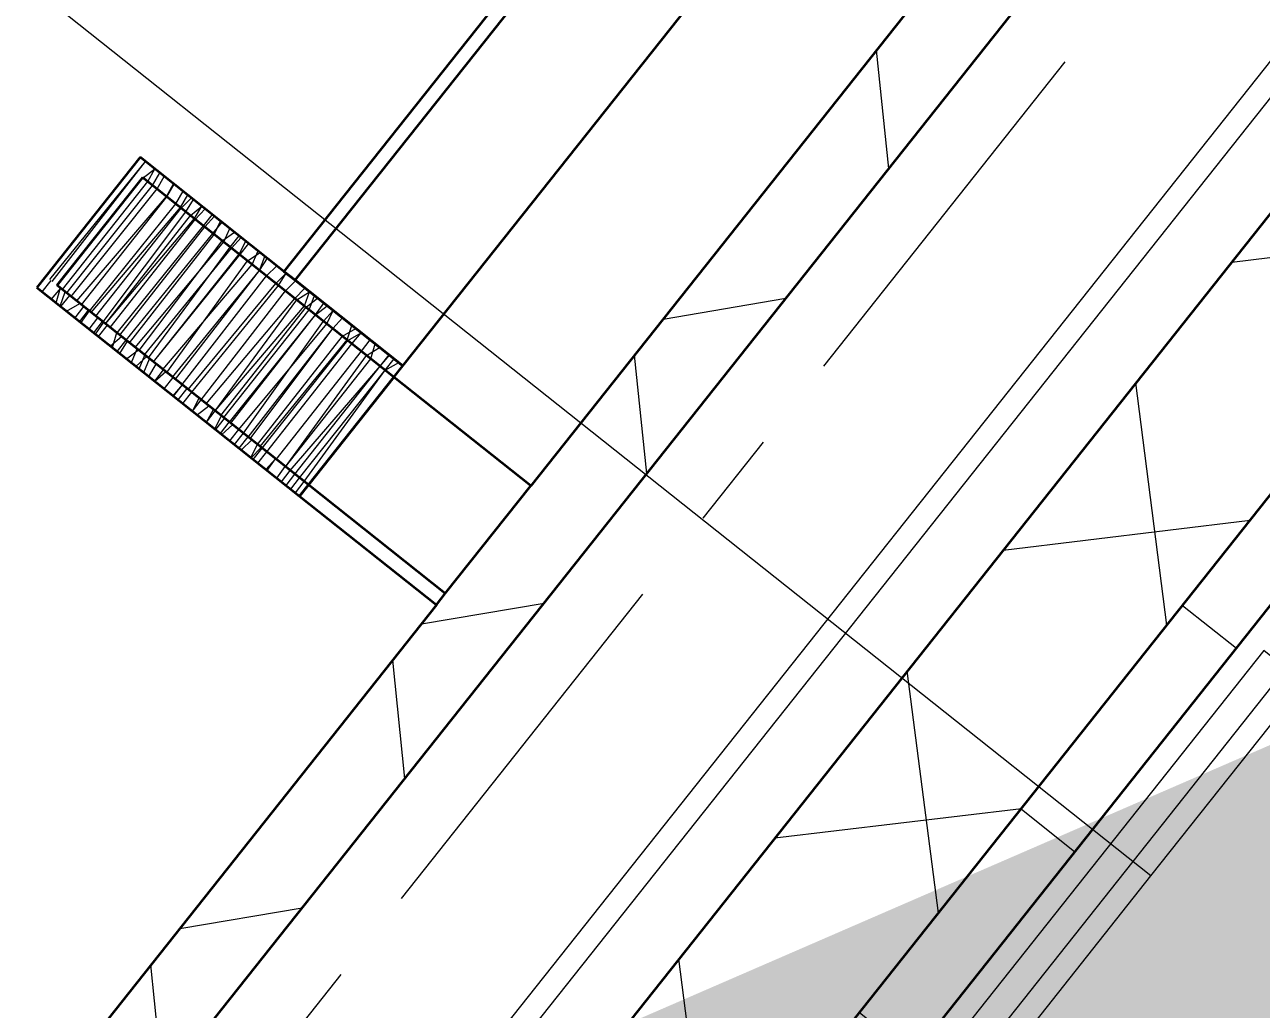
# Model space of a CAD drawing. Header units: inches. Extents: x -8237998 to -8237625, y 4957165 to 4959520.
# Drawn here: x -8237638.389 to -8237636.783, y 4959454.074 to 4959455.352 of the extents above; entities that cross this region are included whole.
import ezdxf

# ---------------------------------------------------------------- set-up
doc = ezdxf.new("R2010")
doc.units = ezdxf.units.IN
doc.header["$MEASUREMENT"] = 0
doc.header["$PDMODE"] = 33
doc.header["$PDSIZE"] = -3
doc.linetypes.add('_Grid Line', pattern=[0.8818897637795274, 0.5039370078740156, -0.1259842519685039, 0.1259842519685039, -0.1259842519685039])
for name, color, linetype, lineweight in [('A-1', 1, 'Continuous', 9), ('A-ANNO-DIMS', 4, 'Continuous', 9), ('A-FLOR', 3, 'Continuous', 13), ('A-GLAZ', 6, 'Continuous', 9), ('A-GRID-LINE', 1, 'Continuous', 9), ('A-PATT-WALL', 1, 'Continuous', 35), ('A-WALL-FULL', 6, 'Continuous', 18)]:
    doc.layers.add(name, color=color, linetype=linetype, lineweight=lineweight)
doc.layers.add('A-NPLT', color=1, linetype='Continuous', lineweight=35, plot=False)
doc.styles.add('Arial Narrow', font='ARIALN.TTF', dxfattribs={"height": 10.01574803149605})
doc.styles.add('Arial Narrow_2', font='ARIALN.TTF', dxfattribs={"height": 8.249999999999998})
doc.dimstyles.new('Gensler_1_4__Rounding__0_-0__', dxfattribs={"dimscale": 12, "dimtxt": 8.443305532350644, "dimasz": 0.75, "dimexe": 0.5000000000000001, "dimexo": 0.5000000000000001, "dimgap": 0.2500000000000001, "dimtad": 1, "dimrnd": 0.25, "dimzin": 1, "dimdsep": 46, "dimlunit": 4, "dimtxsty": 'Arial Narrow_2', "dimblk1": 'OBLIQUE', "dimblk2": 'OBLIQUE', "dimsah": 1, "dimcen": 0.09, "dimdle": 0.75, "dimazin": 0, "dimtfac": 1, "dimtdec": 4, "dimtix": 1, "dimtmove": 0, "dimatfit": 3, "dimfxl": 1, "dimtvp": 1, "dimfrac": 2, "dimtolj": 1, "dimtzin": 0, "dimlwd": 9, "dimlwe": 9, "dimarcsym": 2})
doc.dimstyles.new('Gensler_1_4__Rounding__0_-0___1', dxfattribs={"dimscale": 12, "dimtxt": 8.443305532350644, "dimasz": 0.75, "dimexe": 0.5000000000000001, "dimexo": 0.5000000000000001, "dimgap": 0.2500000000000001, "dimtad": 1, "dimrnd": 0.25, "dimzin": 1, "dimdsep": 46, "dimlunit": 4, "dimtxsty": 'Arial Narrow_2', "dimblk1": 'OBLIQUE', "dimblk2": 'OBLIQUE', "dimsah": 1, "dimcen": 0.09, "dimdle": 0.75, "dimazin": 0, "dimtfac": 1, "dimtdec": 4, "dimtix": 1, "dimtmove": 2, "dimatfit": 3, "dimfxl": 1, "dimtvp": 1, "dimfrac": 2, "dimtolj": 1, "dimtzin": 0, "dimlwd": 9, "dimlwe": 9, "dimarcsym": 2})
doc.dimstyles.new('Imperial_-_Rounding_1_2__w_Centerline_FINAL', dxfattribs={"dimscale": 12, "dimtxt": 10.25042675938918, "dimasz": 0.5000000000000001, "dimexe": 0.5000000000000001, "dimexo": 0.5000000000000001, "dimgap": 0.2500000000000001, "dimtad": 1, "dimdec": 1, "dimrnd": 0.5, "dimzin": 3, "dimdsep": 46, "dimlunit": 4, "dimtxsty": 'Arial Narrow', "dimblk1": 'OBLIQUE', "dimblk2": 'OBLIQUE', "dimsah": 1, "dimcen": 0.09, "dimazin": 0, "dimtfac": 1, "dimtdec": 4, "dimtix": 1, "dimtmove": 0, "dimatfit": 3, "dimfxl": 1, "dimtvp": 1, "dimfrac": 2, "dimtolj": 1, "dimtzin": 0, "dimarcsym": 2})
pattern_1 = [(90, (0.25, 0), (-114.949, 7.038596245759455e-15), []), (90, (0.5, 0), (-114.949, 7.038596245759455e-15), []), (90, (0.75, 0), (-114.949, 7.038596245759455e-15), []), (90, (1, 0), (-114.949, 7.038596245759455e-15), []), (90, (1.25, 0), (-114.949, 7.038596245759455e-15), []), (90, (1.5, 0), (-114.949, 7.038596245759455e-15), []), (90, (1.75, 0), (-114.949, 7.038596245759455e-15), []), (90, (2, 0), (-114.949, 7.038596245759455e-15), []), (90, (2.25, 0), (-114.949, 7.038596245759455e-15), []), (90, (2.5, 0), (-114.949, 7.038596245759455e-15), []), (90, (2.75, 0), (-114.949, 7.038596245759455e-15), []), (90, (3, 0), (-114.949, 7.038596245759455e-15), []), (90, (3.25, 0), (-114.949, 7.038596245759455e-15), []), (90, (3.5, 0), (-114.949, 7.038596245759455e-15), []), (90, (3.75, 0), (-114.949, 7.038596245759455e-15), []), (90, (4, 0), (-114.949, 7.038596245759455e-15), []), (90, (4.25, 0), (-114.949, 7.038596245759455e-15), []), (90, (4.5, 0), (-114.949, 7.038596245759455e-15), []), (90, (4.75, 0), (-114.949, 7.038596245759455e-15), []), (90, (5, 0), (-114.949, 7.038596245759455e-15), []), (90, (5.25, 0), (-114.949, 7.038596245759455e-15), []), (90, (5.5, 0), (-114.949, 7.038596245759455e-15), []), (90, (5.75, 0), (-114.949, 7.038596245759455e-15), []), (90, (6, 0), (-114.949, 7.038596245759455e-15), []), (90, (6.25, 0), (-114.949, 7.038596245759455e-15), []), (90, (6.5, 0), (-114.949, 7.038596245759455e-15), []), (90, (6.75, 0), (-114.949, 7.038596245759455e-15), []), (90, (7, 0), (-114.949, 7.038596245759455e-15), []), (90, (7.25, 0), (-114.949, 7.038596245759455e-15), []), (90, (7.5, 0), (-114.949, 7.038596245759455e-15), []), (90, (7.75, 0), (-114.949, 7.038596245759455e-15), []), (90, (8, 0), (-114.949, 7.038596245759455e-15), []), (90, (8.25, 0), (-114.949, 7.038596245759455e-15), []), (90, (8.5, 0), (-114.949, 7.038596245759455e-15), []), (90, (8.75, 0), (-114.949, 7.038596245759455e-15), []), (90, (9, 0), (-114.949, 7.038596245759455e-15), []), (90, (9.25, 0), (-114.949, 7.038596245759455e-15), []), (90, (9.5, 0), (-114.949, 7.038596245759455e-15), []), (90, (9.75, 0), (-114.949, 7.038596245759455e-15), []), (90, (10, 0), (-114.949, 7.038596245759455e-15), []), (90, (10.25, 0), (-114.949, 7.038596245759455e-15), []), (90, (10.5, 0), (-114.949, 7.038596245759455e-15), []), (90, (10.75, 0), (-114.949, 7.038596245759455e-15), []), (90, (11, 0), (-114.949, 7.038596245759455e-15), []), (90, (11.25, 0), (-114.949, 7.038596245759455e-15), []), (90, (11.5, 0), (-114.949, 7.038596245759455e-15), []), (90, (11.75, 0), (-114.949, 7.038596245759455e-15), []), (90, (12, 0), (-114.949, 7.038596245759455e-15), []), (90, (12.25, 0), (-114.949, 7.038596245759455e-15), []), (90, (12.5, 0), (-114.949, 7.038596245759455e-15), []), (90, (12.75, 0), (-114.949, 7.038596245759455e-15), []), (90, (13, 0), (-114.949, 7.038596245759455e-15), []), (90, (13.25, 0), (-114.949, 7.038596245759455e-15), []), (90, (13.5, 0), (-114.949, 7.038596245759455e-15), []), (90, (13.75, 0), (-114.949, 7.038596245759455e-15), []), (90, (14, 0), (-114.949, 7.038596245759455e-15), []), (90, (14.25, 0), (-114.949, 7.038596245759455e-15), []), (90, (14.5, 0), (-114.949, 7.038596245759455e-15), []), (90, (14.75, 0), (-114.949, 7.038596245759455e-15), []), (90, (15, 0), (-114.949, 7.038596245759455e-15), []), (90, (15.25, 0), (-114.949, 7.038596245759455e-15), []), (90, (15.5, 0), (-114.949, 7.038596245759455e-15), []), (90, (15.75, 0), (-114.949, 7.038596245759455e-15), []), (90, (16, 0), (-114.949, 7.038596245759455e-15), []), (90, (16.25, 0), (-114.949, 7.038596245759455e-15), []), (90, (16.5, 0), (-114.949, 7.038596245759455e-15), []), (90, (16.75, 0), (-114.949, 7.038596245759455e-15), []), (90, (17, 0), (-114.949, 7.038596245759455e-15), []), (90, (17.25, 0), (-114.949, 7.038596245759455e-15), []), (90, (17.5, 0), (-114.949, 7.038596245759455e-15), []), (90, (17.75, 0), (-114.949, 7.038596245759455e-15), []), (90, (18, 0), (-114.949, 7.038596245759455e-15), []), (90, (18.25, 0), (-114.949, 7.038596245759455e-15), []), (90, (18.5, 0), (-114.949, 7.038596245759455e-15), []), (90, (18.75, 0), (-114.949, 7.038596245759455e-15), []), (90, (19, 0), (-114.949, 7.038596245759455e-15), []), (90, (19.25, 0), (-114.949, 7.038596245759455e-15), []), (90, (19.5, 0), (-114.949, 7.038596245759455e-15), []), (90, (19.75, 0), (-114.949, 7.038596245759455e-15), []), (90, (20, 0), (-114.949, 7.038596245759455e-15), []), (90, (20.25, 0), (-114.949, 7.038596245759455e-15), []), (90, (20.5, 0), (-114.949, 7.038596245759455e-15), []), (90, (20.75, 0), (-114.949, 7.038596245759455e-15), []), (90, (21, 0), (-114.949, 7.038596245759455e-15), []), (90, (21.25, 0), (-114.949, 7.038596245759455e-15), []), (90, (21.5, 0), (-114.949, 7.038596245759455e-15), []), (90, (21.75, 0), (-114.949, 7.038596245759455e-15), []), (90, (22, 0), (-114.949, 7.038596245759455e-15), []), (90, (22.25, 0), (-114.949, 7.038596245759455e-15), []), (90, (22.5, 0), (-114.949, 7.038596245759455e-15), []), (90, (22.75, 0), (-114.949, 7.038596245759455e-15), []), (90, (23, 0), (-114.949, 7.038596245759455e-15), []), (90, (23.25, 0), (-114.949, 7.038596245759455e-15), []), (90, (23.5, 0), (-114.949, 7.038596245759455e-15), []), (90, (23.75, 0), (-114.949, 7.038596245759455e-15), []), (90, (24, 0), (-114.949, 7.038596245759455e-15), []), (90, (24.25, 0), (-114.949, 7.038596245759455e-15), []), (90, (24.5, 0), (-114.949, 7.038596245759455e-15), []), (90, (24.75, 0), (-114.949, 7.038596245759455e-15), []), (90, (25, 0), (-114.949, 7.038596245759455e-15), []), (90, (25.25, 0), (-114.949, 7.038596245759455e-15), []), (90, (25.5, 0), (-114.949, 7.038596245759455e-15), []), (90, (25.75, 0), (-114.949, 7.038596245759455e-15), []), (90, (26, 0), (-114.949, 7.038596245759455e-15), []), (90, (26.25, 0), (-114.949, 7.038596245759455e-15), []), (90, (26.5, 0), (-114.949, 7.038596245759455e-15), []), (90, (26.75, 0), (-114.949, 7.038596245759455e-15), []), (90, (27, 0), (-114.949, 7.038596245759455e-15), []), (90, (27.25, 0), (-114.949, 7.038596245759455e-15), []), (90, (27.5, 0), (-114.949, 7.038596245759455e-15), []), (90, (27.75, 0), (-114.949, 7.038596245759455e-15), []), (90, (28, 0), (-114.949, 7.038596245759455e-15), []), (90, (28.25, 0), (-114.949, 7.038596245759455e-15), []), (90, (28.5, 0), (-114.949, 7.038596245759455e-15), []), (90, (28.75, 0), (-114.949, 7.038596245759455e-15), []), (90, (29, 0), (-114.949, 7.038596245759455e-15), []), (90, (29.25, 0), (-114.949, 7.038596245759455e-15), []), (90, (29.5, 0), (-114.949, 7.038596245759455e-15), []), (90, (29.75, 0), (-114.949, 7.038596245759455e-15), []), (90, (30, 0), (-114.949, 7.038596245759455e-15), []), (90, (30, 0), (-114.949, 7.038596245759455e-15), []), (90, (30.25, 0), (-114.949, 7.038596245759455e-15), []), (90, (30.5, 0), (-114.949, 7.038596245759455e-15), []), (90, (30.75, 0), (-114.949, 7.038596245759455e-15), []), (90, (31, 0), (-114.949, 7.038596245759455e-15), []), (90, (31.25, 0), (-114.949, 7.038596245759455e-15), []), (90, (31.5, 0), (-114.949, 7.038596245759455e-15), []), (90, (31.75, 0), (-114.949, 7.038596245759455e-15), []), (90, (32, 0), (-114.949, 7.038596245759455e-15), []), (90, (32.25, 0), (-114.949, 7.038596245759455e-15), []), (90, (32.5, 0), (-114.949, 7.038596245759455e-15), []), (90, (32.75, 0), (-114.949, 7.038596245759455e-15), []), (90, (33, 0), (-114.949, 7.038596245759455e-15), []), (90, (33.25, 0), (-114.949, 7.038596245759455e-15), []), (90, (33.5, 0), (-114.949, 7.038596245759455e-15), []), (90, (33.75, 0), (-114.949, 7.038596245759455e-15), []), (90, (34, 0), (-114.949, 7.038596245759455e-15), []), (90, (34.25, 0), (-114.949, 7.038596245759455e-15), []), (90, (34.5, 0), (-114.949, 7.038596245759455e-15), []), (90, (34.75, 0), (-114.949, 7.038596245759455e-15), []), (90, (35, 0), (-114.949, 7.038596245759455e-15), []), (90, (35.25, 0), (-114.949, 7.038596245759455e-15), []), (90, (35.5, 0), (-114.949, 7.038596245759455e-15), []), (90, (35.75, 0), (-114.949, 7.038596245759455e-15), []), (90, (36, 0), (-114.949, 7.038596245759455e-15), []), (90, (36.25, 0), (-114.949, 7.038596245759455e-15), []), (90, (36.5, 0), (-114.949, 7.038596245759455e-15), []), (90, (36.75, 0), (-114.949, 7.038596245759455e-15), []), (90, (37, 0), (-114.949, 7.038596245759455e-15), []), (90, (37.25, 0), (-114.949, 7.038596245759455e-15), []), (90, (37.5, 0), (-114.949, 7.038596245759455e-15), []), (90, (37.75, 0), (-114.949, 7.038596245759455e-15), []), (90, (38, 0), (-114.949, 7.038596245759455e-15), []), (90, (38.25, 0), (-114.949, 7.038596245759455e-15), []), (90, (38.5, 0), (-114.949, 7.038596245759455e-15), []), (90, (38.75, 0), (-114.949, 7.038596245759455e-15), []), (90, (39, 0), (-114.949, 7.038596245759455e-15), []), (90, (39.25, 0), (-114.949, 7.038596245759455e-15), []), (90, (39.5, 0), (-114.949, 7.038596245759455e-15), []), (90, (39.75, 0), (-114.949, 7.038596245759455e-15), []), (90, (40, 0), (-114.949, 7.038596245759455e-15), []), (90, (40.25, 0), (-114.949, 7.038596245759455e-15), []), (90, (40.5, 0), (-114.949, 7.038596245759455e-15), []), (90, (40.75, 0), (-114.949, 7.038596245759455e-15), []), (90, (41, 0), (-114.949, 7.038596245759455e-15), []), (90, (41.25, 0), (-114.949, 7.038596245759455e-15), []), (90, (41.5, 0), (-114.949, 7.038596245759455e-15), []), (90, (41.75, 0), (-114.949, 7.038596245759455e-15), []), (90, (42, 0), (-114.949, 7.038596245759455e-15), []), (90, (42.25, 0), (-114.949, 7.038596245759455e-15), []), (90, (42.5, 0), (-114.949, 7.038596245759455e-15), []), (90, (42.75, 0), (-114.949, 7.038596245759455e-15), []), (90, (43, 0), (-114.949, 7.038596245759455e-15), []), (90, (43.25, 0), (-114.949, 7.038596245759455e-15), []), (90, (43.5, 0), (-114.949, 7.038596245759455e-15), []), (90, (43.75, 0), (-114.949, 7.038596245759455e-15), []), (90, (44, 0), (-114.949, 7.038596245759455e-15), []), (90, (44.25, 0), (-114.949, 7.038596245759455e-15), []), (90, (44.5, 0), (-114.949, 7.038596245759455e-15), []), (90, (44.75, 0), (-114.949, 7.038596245759455e-15), []), (90, (45, 0), (-114.949, 7.038596245759455e-15), []), (90, (45.25, 0), (-114.949, 7.038596245759455e-15), []), (90, (45.5, 0), (-114.949, 7.038596245759455e-15), []), (90, (45.75, 0), (-114.949, 7.038596245759455e-15), []), (90, (46, 0), (-114.949, 7.038596245759455e-15), []), (90, (46.25, 0), (-114.949, 7.038596245759455e-15), []), (90, (46.5, 0), (-114.949, 7.038596245759455e-15), []), (90, (46.75, 0), (-114.949, 7.038596245759455e-15), []), (90, (47, 0), (-114.949, 7.038596245759455e-15), []), (90, (47.25, 0), (-114.949, 7.038596245759455e-15), []), (90, (47.5, 0), (-114.949, 7.038596245759455e-15), []), (90, (47.75, 0), (-114.949, 7.038596245759455e-15), []), (90, (48, 0), (-114.949, 7.038596245759455e-15), []), (90, (48.25, 0), (-114.949, 7.038596245759455e-15), []), (90, (48.5, 0), (-114.949, 7.038596245759455e-15), []), (90, (102.809, 0), (-114.949, 7.038596245759455e-15), []), (90, (103.059, 0), (-114.949, 7.038596245759455e-15), []), (90, (103.309, 0), (-114.949, 7.038596245759455e-15), []), (90, (103.559, 0), (-114.949, 7.038596245759455e-15), []), (90, (103.809, 0), (-114.949, 7.038596245759455e-15), []), (90, (104.059, 0), (-114.949, 7.038596245759455e-15), []), (90, (104.309, 0), (-114.949, 7.038596245759455e-15), []), (90, (104.559, 0), (-114.949, 7.038596245759455e-15), []), (90, (104.809, 0), (-114.949, 7.038596245759455e-15), []), (90, (105.059, 0), (-114.949, 7.038596245759455e-15), []), (90, (105.309, 0), (-114.949, 7.038596245759455e-15), []), (90, (105.559, 0), (-114.949, 7.038596245759455e-15), []), (90, (105.809, 0), (-114.949, 7.038596245759455e-15), []), (90, (106.059, 0), (-114.949, 7.038596245759455e-15), []), (90, (106.309, 0), (-114.949, 7.038596245759455e-15), []), (90, (106.559, 0), (-114.949, 7.038596245759455e-15), []), (90, (106.809, 0), (-114.949, 7.038596245759455e-15), []), (90, (107.059, 0), (-114.949, 7.038596245759455e-15), []), (90, (107.309, 0), (-114.949, 7.038596245759455e-15), []), (90, (107.559, 0), (-114.949, 7.038596245759455e-15), []), (90, (107.809, 0), (-114.949, 7.038596245759455e-15), []), (90, (108.059, 0), (-114.949, 7.038596245759455e-15), []), (90, (108.309, 0), (-114.949, 7.038596245759455e-15), []), (90, (108.559, 0), (-114.949, 7.038596245759455e-15), []), (90, (108.809, 0), (-114.949, 7.038596245759455e-15), []), (90, (48.75, 0), (-114.949, 7.038596245759455e-15), []), (90, (49, 0), (-114.949, 7.038596245759455e-15), []), (90, (49.25, 0), (-114.949, 7.038596245759455e-15), []), (90, (49.5, 0), (-114.949, 7.038596245759455e-15), []), (90, (49.75, 0), (-114.949, 7.038596245759455e-15), []), (90, (50, 0), (-114.949, 7.038596245759455e-15), []), (90, (50.25, 0), (-114.949, 7.038596245759455e-15), []), (90, (50.5, 0), (-114.949, 7.038596245759455e-15), []), (90, (50.75, 0), (-114.949, 7.038596245759455e-15), []), (90, (51, 0), (-114.949, 7.038596245759455e-15), []), (90, (51.25, 0), (-114.949, 7.038596245759455e-15), []), (90, (51.5, 0), (-114.949, 7.038596245759455e-15), []), (90, (51.75, 0), (-114.949, 7.038596245759455e-15), []), (90, (52, 0), (-114.949, 7.038596245759455e-15), []), (90, (52.25, 0), (-114.949, 7.038596245759455e-15), []), (90, (52.5, 0), (-114.949, 7.038596245759455e-15), []), (90, (52.75, 0), (-114.949, 7.038596245759455e-15), []), (90, (53, 0), (-114.949, 7.038596245759455e-15), []), (90, (53.25, 0), (-114.949, 7.038596245759455e-15), []), (90, (53.5, 0), (-114.949, 7.038596245759455e-15), []), (90, (53.75, 0), (-114.949, 7.038596245759455e-15), []), (90, (54, 0), (-114.949, 7.038596245759455e-15), []), (90, (54.25, 0), (-114.949, 7.038596245759455e-15), []), (90, (54.5, 0), (-114.949, 7.038596245759455e-15), []), (90, (54.75, 0), (-114.949, 7.038596245759455e-15), []), (90, (55, 0), (-114.949, 7.038596245759455e-15), []), (90, (55.25, 0), (-114.949, 7.038596245759455e-15), []), (90, (55.5, 0), (-114.949, 7.038596245759455e-15), []), (90, (55.75, 0), (-114.949, 7.038596245759455e-15), []), (90, (56, 0), (-114.949, 7.038596245759455e-15), []), (90, (56.25, 0), (-114.949, 7.038596245759455e-15), []), (90, (56.5, 0), (-114.949, 7.038596245759455e-15), []), (90, (56.75, 0), (-114.949, 7.038596245759455e-15), []), (90, (57, 0), (-114.949, 7.038596245759455e-15), []), (90, (57.25, 0), (-114.949, 7.038596245759455e-15), []), (90, (57.5, 0), (-114.949, 7.038596245759455e-15), []), (90, (57.75, 0), (-114.949, 7.038596245759455e-15), []), (90, (58, 0), (-114.949, 7.038596245759455e-15), []), (90, (58.25, 0), (-114.949, 7.038596245759455e-15), []), (90, (58.5, 0), (-114.949, 7.038596245759455e-15), []), (90, (58.75, 0), (-114.949, 7.038596245759455e-15), []), (90, (59, 0), (-114.949, 7.038596245759455e-15), []), (90, (59.25, 0), (-114.949, 7.038596245759455e-15), []), (90, (59.5, 0), (-114.949, 7.038596245759455e-15), []), (90, (59.75, 0), (-114.949, 7.038596245759455e-15), []), (90, (60, 0), (-114.949, 7.038596245759455e-15), []), (90, (60.25, 0), (-114.949, 7.038596245759455e-15), []), (90, (60.5, 0), (-114.949, 7.038596245759455e-15), []), (90, (60.75, 0), (-114.949, 7.038596245759455e-15), []), (90, (61, 0), (-114.949, 7.038596245759455e-15), []), (90, (61.25, 0), (-114.949, 7.038596245759455e-15), []), (90, (61.5, 0), (-114.949, 7.038596245759455e-15), []), (90, (61.75, 0), (-114.949, 7.038596245759455e-15), []), (90, (62, 0), (-114.949, 7.038596245759455e-15), []), (90, (62.25, 0), (-114.949, 7.038596245759455e-15), []), (90, (62.5, 0), (-114.949, 7.038596245759455e-15), []), (90, (62.75, 0), (-114.949, 7.038596245759455e-15), []), (90, (63, 0), (-114.949, 7.038596245759455e-15), []), (90, (63.25, 0), (-114.949, 7.038596245759455e-15), []), (90, (63.5, 0), (-114.949, 7.038596245759455e-15), []), (90, (63.75, 0), (-114.949, 7.038596245759455e-15), []), (90, (64, 0), (-114.949, 7.038596245759455e-15), []), (90, (64.25, 0), (-114.949, 7.038596245759455e-15), []), (90, (64.5, 0), (-114.949, 7.038596245759455e-15), []), (90, (64.75, 0), (-114.949, 7.038596245759455e-15), []), (90, (65, 0), (-114.949, 7.038596245759455e-15), []), (90, (65.25, 0), (-114.949, 7.038596245759455e-15), []), (90, (65.5, 0), (-114.949, 7.038596245759455e-15), []), (90, (65.75, 0), (-114.949, 7.038596245759455e-15), []), (90, (66, 0), (-114.949, 7.038596245759455e-15), []), (90, (66.25, 0), (-114.949, 7.038596245759455e-15), []), (90, (66.5, 0), (-114.949, 7.038596245759455e-15), []), (90, (66.75, 0), (-114.949, 7.038596245759455e-15), []), (90, (67, 0), (-114.949, 7.038596245759455e-15), []), (90, (67.25, 0), (-114.949, 7.038596245759455e-15), []), (90, (67.5, 0), (-114.949, 7.038596245759455e-15), []), (90, (67.75, 0), (-114.949, 7.038596245759455e-15), []), (90, (68, 0), (-114.949, 7.038596245759455e-15), []), (90, (68.25, 0), (-114.949, 7.038596245759455e-15), []), (90, (68.5, 0), (-114.949, 7.038596245759455e-15), []), (90, (68.75, 0), (-114.949, 7.038596245759455e-15), []), (90, (69, 0), (-114.949, 7.038596245759455e-15), []), (90, (69.25, 0), (-114.949, 7.038596245759455e-15), []), (90, (69.5, 0), (-114.949, 7.038596245759455e-15), []), (90, (69.75, 0), (-114.949, 7.038596245759455e-15), []), (90, (70, 0), (-114.949, 7.038596245759455e-15), []), (90, (70.25, 0), (-114.949, 7.038596245759455e-15), []), (90, (70.5, 0), (-114.949, 7.038596245759455e-15), []), (90, (70.75, 0), (-114.949, 7.038596245759455e-15), []), (90, (71, 0), (-114.949, 7.038596245759455e-15), []), (90, (71.25, 0), (-114.949, 7.038596245759455e-15), []), (90, (71.5, 0), (-114.949, 7.038596245759455e-15), []), (90, (71.75, 0), (-114.949, 7.038596245759455e-15), []), (90, (72, 0), (-114.949, 7.038596245759455e-15), []), (90, (72.25, 0), (-114.949, 7.038596245759455e-15), []), (90, (72.5, 0), (-114.949, 7.038596245759455e-15), []), (90, (72.75, 0), (-114.949, 7.038596245759455e-15), []), (90, (73, 0), (-114.949, 7.038596245759455e-15), []), (90, (73.25, 0), (-114.949, 7.038596245759455e-15), []), (90, (73.5, 0), (-114.949, 7.038596245759455e-15), []), (90, (73.75, 0), (-114.949, 7.038596245759455e-15), []), (90, (74, 0), (-114.949, 7.038596245759455e-15), []), (90, (74.25, 0), (-114.949, 7.038596245759455e-15), []), (90, (74.5, 0), (-114.949, 7.038596245759455e-15), []), (90, (74.75, 0), (-114.949, 7.038596245759455e-15), []), (90, (75, 0), (-114.949, 7.038596245759455e-15), []), (90, (75.25, 0), (-114.949, 7.038596245759455e-15), []), (90, (75.5, 0), (-114.949, 7.038596245759455e-15), []), (90, (75.75, 0), (-114.949, 7.038596245759455e-15), []), (90, (76, 0), (-114.949, 7.038596245759455e-15), []), (90, (76.25, 0), (-114.949, 7.038596245759455e-15), []), (90, (76.5, 0), (-114.949, 7.038596245759455e-15), []), (90, (76.75, 0), (-114.949, 7.038596245759455e-15), []), (90, (77, 0), (-114.949, 7.038596245759455e-15), []), (90, (77.25, 0), (-114.949, 7.038596245759455e-15), []), (90, (77.5, 0), (-114.949, 7.038596245759455e-15), []), (90, (77.75, 0), (-114.949, 7.038596245759455e-15), []), (90, (78, 0), (-114.949, 7.038596245759455e-15), []), (90, (78.25, 0), (-114.949, 7.038596245759455e-15), []), (90, (78.5, 0), (-114.949, 7.038596245759455e-15), []), (90, (78.75, 0), (-114.949, 7.038596245759455e-15), []), (90, (79, 0), (-114.949, 7.038596245759455e-15), []), (90, (79.25, 0), (-114.949, 7.038596245759455e-15), []), (90, (79.5, 0), (-114.949, 7.038596245759455e-15), []), (90, (79.75, 0), (-114.949, 7.038596245759455e-15), []), (90, (80, 0), (-114.949, 7.038596245759455e-15), []), (90, (80.25, 0), (-114.949, 7.038596245759455e-15), []), (90, (80.5, 0), (-114.949, 7.038596245759455e-15), []), (90, (80.75, 0), (-114.949, 7.038596245759455e-15), []), (90, (81, 0), (-114.949, 7.038596245759455e-15), []), (90, (81.25, 0), (-114.949, 7.038596245759455e-15), []), (90, (81.5, 0), (-114.949, 7.038596245759455e-15), []), (90, (81.75, 0), (-114.949, 7.038596245759455e-15), []), (90, (82, 0), (-114.949, 7.038596245759455e-15), []), (90, (82.25, 0), (-114.949, 7.038596245759455e-15), []), (90, (82.5, 0), (-114.949, 7.038596245759455e-15), []), (90, (82.75, 0), (-114.949, 7.038596245759455e-15), []), (90, (83, 0), (-114.949, 7.038596245759455e-15), []), (90, (83.25, 0), (-114.949, 7.038596245759455e-15), []), (90, (83.5, 0), (-114.949, 7.038596245759455e-15), []), (90, (83.75, 0), (-114.949, 7.038596245759455e-15), []), (90, (84, 0), (-114.949, 7.038596245759455e-15), []), (90, (84.25, 0), (-114.949, 7.038596245759455e-15), []), (90, (84.5, 0), (-114.949, 7.038596245759455e-15), []), (90, (84.75, 0), (-114.949, 7.038596245759455e-15), []), (90, (85, 0), (-114.949, 7.038596245759455e-15), []), (90, (85.25, 0), (-114.949, 7.038596245759455e-15), []), (90, (85.5, 0), (-114.949, 7.038596245759455e-15), []), (90, (85.75, 0), (-114.949, 7.038596245759455e-15), []), (90, (86, 0), (-114.949, 7.038596245759455e-15), []), (90, (86.25, 0), (-114.949, 7.038596245759455e-15), []), (90, (86.5, 0), (-114.949, 7.038596245759455e-15), []), (90, (86.75, 0), (-114.949, 7.038596245759455e-15), []), (90, (87, 0), (-114.949, 7.038596245759455e-15), []), (90, (87.25, 0), (-114.949, 7.038596245759455e-15), []), (90, (87.5, 0), (-114.949, 7.038596245759455e-15), []), (90, (87.75, 0), (-114.949, 7.038596245759455e-15), []), (90, (88, 0), (-114.949, 7.038596245759455e-15), []), (90, (88.25, 0), (-114.949, 7.038596245759455e-15), []), (90, (88.5, 0), (-114.949, 7.038596245759455e-15), []), (90, (88.75, 0), (-114.949, 7.038596245759455e-15), []), (90, (89, 0), (-114.949, 7.038596245759455e-15), []), (90, (89.25, 0), (-114.949, 7.038596245759455e-15), []), (90, (89.5, 0), (-114.949, 7.038596245759455e-15), []), (90, (89.75, 0), (-114.949, 7.038596245759455e-15), []), (90, (90, 0), (-114.949, 7.038596245759455e-15), []), (90, (90.25, 0), (-114.949, 7.038596245759455e-15), []), (90, (90.5, 0), (-114.949, 7.038596245759455e-15), []), (90, (90.75, 0), (-114.949, 7.038596245759455e-15), []), (90, (91, 0), (-114.949, 7.038596245759455e-15), []), (90, (91.25, 0), (-114.949, 7.038596245759455e-15), []), (90, (91.5, 0), (-114.949, 7.038596245759455e-15), []), (90, (91.75, 0), (-114.949, 7.038596245759455e-15), []), (90, (92, 0), (-114.949, 7.038596245759455e-15), []), (90, (92.25, 0), (-114.949, 7.038596245759455e-15), []), (90, (92.5, 0), (-114.949, 7.038596245759455e-15), []), (90, (92.75, 0), (-114.949, 7.038596245759455e-15), []), (90, (93, 0), (-114.949, 7.038596245759455e-15), []), (90, (93.25, 0), (-114.949, 7.038596245759455e-15), []), (90, (93.5, 0), (-114.949, 7.038596245759455e-15), []), (90, (93.75, 0), (-114.949, 7.038596245759455e-15), []), (90, (94, 0), (-114.949, 7.038596245759455e-15), []), (90, (94.25, 0), (-114.949, 7.038596245759455e-15), []), (90, (94.5, 0), (-114.949, 7.038596245759455e-15), []), (90, (94.75, 0), (-114.949, 7.038596245759455e-15), []), (90, (95, 0), (-114.949, 7.038596245759455e-15), []), (90, (95.25, 0), (-114.949, 7.038596245759455e-15), []), (90, (95.5, 0), (-114.949, 7.038596245759455e-15), []), (90, (95.75, 0), (-114.949, 7.038596245759455e-15), []), (90, (96, 0), (-114.949, 7.038596245759455e-15), []), (90, (96.25, 0), (-114.949, 7.038596245759455e-15), []), (90, (96.5, 0), (-114.949, 7.038596245759455e-15), []), (90, (96.75, 0), (-114.949, 7.038596245759455e-15), [])]

# ---------------------------------------------------------------- blocks, each defined once
blk = doc.blocks.new('Panels-WT5 - Typical Stone panel-V8-CONSTRUCTION PLAN - INTERIOR - LEVEL01')
at = {"layer": 'A-GLAZ', "color": 123, "lineweight": 13}
for p, q in [((14.75000000000003, 1.249999999999971), (-14.74999999999997, 1.249999999999971)), ((-14.74999999999997, 1.249999999999971), (-14.74999999999997, 0)), ((14.75000000000003, 0), (14.75000000000003, 1.249999999999971)), ((-14.74999999999997, 0), (14.75000000000003, 0))]:
    blk.add_line(p, q, dxfattribs=at)
blk = doc.blocks.new('Building-Central-06_9171_000_rvt-1-CONSTRUCTION PLAN - INTERIOR - LEVEL01')
at = {"layer": 'A-PATT-WALL', "lineweight": 9}
h = blk.add_hatch(dxfattribs=at)
h.set_pattern_fill('FP_4', color=9, style=0, pattern_type=2)
h.set_pattern_definition([(45, (0, 0), (-8.01222693762477, 8.01222693762477), []), (135, (0, 0), (-8.01222693762477, -8.012226937624769), [])])
h.paths.add_polyline_path([(1739.750000000002, 2162.124999999997), (1739.750000000002, 2390.375000000003), (1732.125000000003, 2390.375000000003), (1732.125000000003, 2162.124999999997), (1739.25, 2162.124999999997)], flags=0)
h = blk.add_hatch(dxfattribs=at)
h.set_pattern_fill('FP_5', color=254, style=0, pattern_type=2)
h.set_pattern_definition([(0, (0, 0), (0, 11.331), []), (90, (0, 0), (-11.331, 6.938236440569329e-16), [])])
h.paths.add_polyline_path([(1742.750000000002, 2162.124999999997), (1742.750000000002, 2390.375000000003), (1739.750000000002, 2390.375000000003), (1739.750000000002, 2162.124999999997), (1741.375, 2162.124999999997)], flags=0)
h = blk.add_hatch(dxfattribs=at)
h.set_pattern_fill('FP_3', color=9, style=0, pattern_type=2)
h.set_pattern_definition([(0, (0, 0), (15.36, 3.84), [1.267, -10.253, 1.267, -10.253, -61.44]), (0, (0, 0), (15.36, 3.84), [-23.04, 1.267, -21.773, 1.267, -10.253, -26.88]), (0, (0, 0), (15.36, 3.84), [-57.6, 1.267, -6.412999999999999, 1.267, -17.933]), (120, (5.76, 1.92), (-11.00553755053224, 11.38215020212898), [1.267, -10.253, 1.267, -10.253, -61.43999999999999]), (120, (5.76, 1.92), (-11.00553755053224, 11.38215020212898), [-23.04, 1.267, -21.773, 1.267, -10.253, -26.88]), (120, (5.76, 1.92), (-11.00553755053224, 11.38215020212898), [-57.59999999999999, 1.267, -6.412999999999998, 1.267, -17.933]), (240, (7.68, 9.6), (-4.354462449467752, -15.22215020212898), [1.267, -10.253, 1.267, -10.253, -61.44]), (240, (7.68, 9.6), (-4.354462449467752, -15.22215020212898), [-23.04, 1.267, -21.773, 1.267, -10.253, -26.88]), (240, (7.68, 9.6), (-4.354462449467752, -15.22215020212898), [-57.6, 1.267, -6.412999999999999, 1.267, -17.933])])
h.paths.add_polyline_path([(1700.000000000003, 2329.375000000003), (1700.625000000003, 2329.375000000003), (1700.625000000003, 2373.375000000002), (1700.000000000003, 2373.375000000002), (1700.000000000003, 2345.587157950326)], flags=0)
h = blk.add_hatch(dxfattribs=at)
h.set_pattern_fill('FP_6', color=9, style=0, pattern_type=2)
h.set_pattern_definition([(45, (0, 0), (-8.485281374238571, 8.485281374238571), []), (135, (0, 0), (-8.485281374238571, -8.48528137423857), []), (0, (0, 0), (0, 192), [0.127, -191.873])])
h.paths.add_polyline_path([(1717.875000000003, 1961.84837586596), (1717.875000000003, 2373.375000000002), (1714.250000000004, 2373.375000000002), (1714.250000000004, 1961.84837586596)], flags=0)
h = blk.add_hatch(dxfattribs=at)
h.set_pattern_fill('FP_10', color=9, style=0, pattern_type=2)
h.set_pattern_definition(pattern_1)
h.paths.add_polyline_path([(1692.625000000002, 2322.750000000003), (1692.625000000002, 2328.750000000002), (1706.625000000001, 2328.750000000002), (1706.625000000003, 2329.375000000003), (1692.000000000001, 2329.375000000003), (1692.000000000001, 2322.750000000003)], flags=0)
h = blk.add_hatch(dxfattribs=at)
h.set_pattern_fill('FP_10', color=9, style=0, pattern_type=2)
h.set_pattern_definition(pattern_1)
h.paths.add_polyline_path([(1700.625000000003, 2322.750000000003), (1706.625000000003, 2322.750000000003), (1706.625000000003, 2328.750000000002), (1692.625000000002, 2328.750000000002), (1692.625000000002, 2322.750000000003), (1698.225433526015, 2322.750000000003)], flags=0)
h = blk.add_hatch(dxfattribs=at)
h.set_pattern_fill('FP_10', color=9, style=0, pattern_type=2)
h.set_pattern_definition(pattern_1)
h.paths.add_polyline_path([(1706.625000000003, 2322.125000000003), (1706.625000000003, 2322.750000000003), (1692.000000000001, 2322.750000000003), (1692.000000000001, 2322.125000000004), (1700.625000000003, 2322.125000000003)], flags=0)
at = {"layer": 'A-FLOR', "color": 123}
blk.add_line((1728.000000000008, 2108.125000000001), (1728.000000000008, 2386.25), dxfattribs=at)
at = {"layer": 'A-NPLT', "color": 43}
for p, q in [((1739.75, 2162.124999999997), (1739.75, 2390.375)), ((1700.625000000001, 2329.375), (1700.625000000001, 2373.375)), ((1700.000000000001, 2329.375), (1700.625000000001, 2329.375)), ((1700.625000000001, 2329.375), (1700.000000000001, 2329.375)), ((1700.625000000001, 2329.375), (1706.625000000001, 2329.375)), ((1706.625000000001, 2329.375), (1700.625000000001, 2329.375)), ((1692.625, 2328.75), (1692.625, 2322.75)), ((1706.625000000001, 2328.75), (1692.625, 2328.75)), ((1706.625000000001, 2322.75), (1706.625000000001, 2328.75)), ((1706.625000000001, 2328.75), (1706.625000000001, 2322.75)), ((1714.250000000001, 2322.75), (1714.250000000001, 2328.75)), ((1706.625000000001, 2322.75), (1692.625, 2322.75)), ((1706.625000000001, 2322.125), (1706.625000000001, 2322.75)), ((1714.250000000001, 2322.75), (1706.625000000001, 2322.75)), ((1706.625000000001, 2322.75), (1706.625000000001, 2322.125)), ((1714.250000000001, 2322.125), (1714.250000000001, 2322.75))]:
    blk.add_line(p, q, dxfattribs=at)
at = {"layer": 'A-WALL-FULL', "color": 43, "lineweight": 35}
for p, q in [((1732.125, 2390.375), (1732.125, 2162.124999999997)), ((1742.75, 2162.124999999997), (1742.75, 2390.375)), ((1700.000000000001, 2373.375), (1700.000000000001, 2329.375)), ((1706.625000000001, 2329.375), (1706.625000000001, 2373.375)), ((1714.250000000001, 2373.375), (1714.250000000001, 2328.75)), ((1717.875000000001, 1961.848375865958), (1717.875000000001, 2373.375)), ((1700.000000000001, 2329.375), (1691.999999999999, 2329.375)), ((1691.999999999999, 2329.375), (1691.999999999999, 2328.75)), ((1706.625000000001, 2328.75), (1706.625000000001, 2329.375)), ((1691.999999999999, 2328.75), (1691.999999999999, 2322.75)), ((1714.250000000001, 2328.75), (1706.625000000001, 2328.75)), ((1691.999999999999, 2322.75), (1691.999999999999, 2322.125)), ((1691.999999999999, 2322.125), (1706.625000000001, 2322.125)), ((1706.625000000001, 2322.125), (1714.250000000001, 2322.125)), ((1714.250000000001, 2322.125), (1714.250000000001, 1961.848375865958))]:
    blk.add_line(p, q, dxfattribs=at)
at = {"color": 63, "lineweight": 18, "rotation": 90}
blk.add_blockref('Panels-WT5 - Typical Stone panel-V8-CONSTRUCTION PLAN - INTERIOR - LEVEL01', (1745, 2328.249999999998), dxfattribs=at)
blk = doc.blocks.new('TT-N12241_00-MMC-CENTRAL_rvt-1-CONSTRUCTION PLAN - INTERIOR - LEVEL01')
at = {"layer": 'A-FLOR', "color": 133}
for p, q in [((1745.999999999996, 2332.25), (1745.999999999996, 2404.25)), ((1745.999999999996, 2332.25), (1584.000000000011, 2332.25)), ((1745.999999999996, 1645.437500000001), (1745.999999999996, 2332.25))]:
    blk.add_line(p, q, dxfattribs=at)
blk = doc.blocks.new('_Oblique')
at = {"color": 0, "linetype": 'ByBlock', "lineweight": -2}
blk.add_line((-0.5, -0.5), (0.5, 0.5), dxfattribs=at)
blk = doc.blocks.new('*D861')
at = {"layer": 'A-ANNO-DIMS', "color": 0, "lineweight": -2, "transparency": 16777216}
for p, q in [((-8237648.983979263, 4959456.211110232), (-8237645.253547638, 4959460.910459111)), ((-8237653.584396437, 4959459.863008007), (-8237653.683328142, 4959459.941541858)), ((-8237656.406106687, 4959456.308405689), (-8237656.505038393, 4959456.38693954)), ((-8237648.983979263, 4959456.211110232), (-8237651.805689514, 4959452.656507914)), ((-8237651.805689514, 4959452.656507914), (-8237655.536121139, 4959447.957159035))]:
    blk.add_line(p, q, dxfattribs=at)
at = {"layer": 'Defpoints', "color": 0, "transparency": 16777216}
for p in [(-8237648.885047558, 4959456.132576382), (-8237651.805689514, 4959452.656507914), (-8237651.706757808, 4959452.577974063)]:
    blk.add_point(p, dxfattribs=at)
at = {"layer": 'A-ANNO-DIMS', "color": 0, "lineweight": -2, "transparency": 16777216, "xscale": 6, "yscale": 6, "zscale": 6}
for p, rotation in [((-8237648.983979263, 4959456.211110232), 231.5567919782676), ((-8237651.805689514, 4959452.656507914), 51.55679197826763)]:
    blk.add_blockref('_Oblique', p, dxfattribs=dict(at, rotation=rotation))
at = {"layer": 'A-ANNO-DIMS', "color": 0, "transparency": 16777216, "insert": (-8237656.797899792, 4959459.516682956), "char_height": 10.01574803149605, "width": 65.79797748407911, "attachment_point": 5, "rotation": 51.55679197826763, "style": 'Arial Narrow'}
blk.add_mtext('\\A1;4 1/2"', dxfattribs=at)
blk = doc.blocks.new('*D879')
at = {"layer": 'A-ANNO-DIMS', "color": 0, "lineweight": 9, "transparency": 16777216}
for p, q in [((-8237658.606181651, 4959465.976626919), (-8237665.655204971, 4959471.572274355)), ((-8237655.158478688, 4959470.319813095), (-8237654.875750028, 4959470.675975799)), ((-8237653.145401682, 4959468.536483772), (-8237652.772433825, 4959469.006323795)), ((-8237658.606181651, 4959465.976626919), (-8237656.502865449, 4959464.306974915)), ((-8237656.502865449, 4959464.306974915), (-8237649.453842129, 4959458.711327478))]:
    blk.add_line(p, q, dxfattribs=at)
at = {"layer": 'Defpoints', "color": 0, "transparency": 16777216}
for p in [(-8237658.888910312, 4959465.620464215), (-8237656.502865449, 4959464.306974915), (-8237656.875833306, 4959463.837134891)]:
    blk.add_point(p, dxfattribs=at)
at = {"layer": 'A-ANNO-DIMS', "color": 0, "lineweight": 9, "transparency": 16777216, "xscale": 8.999999999999998, "yscale": 8.999999999999998, "zscale": 8.999999999999998}
for p, rotation in [((-8237658.606181651, 4959465.976626919), 321.5567919948559), ((-8237656.502865449, 4959464.306974915), 141.5567919948559)]:
    blk.add_blockref('_Oblique', p, dxfattribs=dict(at, rotation=rotation))
at = {"layer": 'A-ANNO-DIMS', "color": 0, "transparency": 16777216, "insert": (-8237653.037164247, 4959470.832468788), "char_height": 8.249999999999998, "width": 47.92581045029507, "attachment_point": 5, "rotation": 321.55679199485587, "style": 'Arial Narrow_2'}
blk.add_mtext('\\A1;0\'-2 3/4"', dxfattribs=at)
blk = doc.blocks.new('*D880')
at = {"layer": 'A-ANNO-DIMS', "color": 0, "lineweight": 9, "transparency": 16777216}
for p, q in [((-8237656.50286545, 4959464.306974914), (-8237663.55188877, 4959469.90262235)), ((-8237653.145401682, 4959468.536483772), (-8237652.772433825, 4959469.006323794)), ((-8237650.838168968, 4959466.89026989), (-8237650.555440307, 4959467.246432595)), ((-8237656.50286545, 4959464.306974914), (-8237654.285871931, 4959462.547083715)), ((-8237654.285871931, 4959462.547083715), (-8237647.236848611, 4959456.951436279))]:
    blk.add_line(p, q, dxfattribs=at)
at = {"layer": 'Defpoints', "color": 0, "transparency": 16777216}
for p in [(-8237656.875833306, 4959463.837134891), (-8237654.285871931, 4959462.547083715), (-8237654.568600592, 4959462.19092101)]:
    blk.add_point(p, dxfattribs=at)
at = {"layer": 'A-ANNO-DIMS', "color": 0, "lineweight": 9, "transparency": 16777216, "xscale": 8.999999999999998, "yscale": 8.999999999999998, "zscale": 8.999999999999998}
for p, rotation in [((-8237656.50286545, 4959464.306974914), 321.5567919948559), ((-8237654.285871931, 4959462.547083715), 141.5567919948559)]:
    blk.add_blockref('_Oblique', p, dxfattribs=dict(at, rotation=rotation))
at = {"layer": 'A-ANNO-DIMS', "color": 0, "transparency": 16777216, "insert": (-8237665.358062401, 4959478.668918547), "char_height": 8.249999999999998, "width": 35.22064593494839, "attachment_point": 1, "rotation": 321.55679199485587, "line_spacing_factor": 0.9746961653507236, "style": 'Arial Narrow_2'}
blk.add_mtext('\\A1;0\'-2 3/4"', dxfattribs=at)
blk = doc.blocks.new('*D881')
at = {"layer": 'A-ANNO-DIMS', "color": 0, "lineweight": 9, "transparency": 16777216}
for p, q in [((-8237651.163560872, 4959458.927252131), (-8237645.567913434, 4959465.976275449)), ((-8237652.376005458, 4959457.399895333), (-8237651.163560872, 4959458.927252131)), ((-8237652.376005458, 4959457.399895333), (-8237657.971652896, 4959450.350872015)), ((-8237646.612609527, 4959455.314621261), (-8237646.464211993, 4959455.196820505)), ((-8237648.629386862, 4959454.425758946), (-8237647.676656579, 4959453.669463707))]:
    blk.add_line(p, q, dxfattribs=at)
at = {"layer": 'Defpoints', "color": 0, "transparency": 16777216}
for p in [(-8237651.311958406, 4959459.045052887), (-8237651.163560872, 4959458.927252131), (-8237653.328735741, 4959458.156190571)]:
    blk.add_point(p, dxfattribs=at)
at = {"layer": 'A-ANNO-DIMS', "color": 0, "lineweight": 9, "transparency": 16777216, "xscale": 8.999999999999998, "yscale": 8.999999999999998, "zscale": 8.999999999999998}
for p, rotation in [((-8237651.163560872, 4959458.927252131), 231.5567919782676), ((-8237652.376005458, 4959457.399895333), 51.55679197826763)]:
    blk.add_blockref('_Oblique', p, dxfattribs=dict(at, rotation=rotation))
at = {"layer": 'A-ANNO-DIMS', "color": 0, "transparency": 16777216, "insert": (-8237657.418578426, 4959462.647693773), "char_height": 8.249999999999998, "width": 47.92581045029507, "attachment_point": 5, "rotation": 51.55679197826763, "style": 'Arial Narrow_2'}
blk.add_mtext('\\A1;0\'-2"', dxfattribs=at)
blk = doc.blocks.new('*D882')
at = {"layer": 'A-ANNO-DIMS', "color": 0, "lineweight": 9, "transparency": 16777216}
for p, q in [((-8237653.21645641, 4959454.392127794), (-8237660.26547973, 4959459.987775231)), ((-8237653.21645641, 4959454.392127794), (-8237650.658625297, 4959452.361673296)), ((-8237650.658625297, 4959452.361673296), (-8237643.609601977, 4959446.766025861)), ((-8237656.829087268, 4959449.84117646), (-8237656.946888033, 4959449.692778914)), ((-8237654.271256156, 4959447.810721961), (-8237654.389056921, 4959447.662324416))]:
    blk.add_line(p, q, dxfattribs=at)
at = {"layer": 'Defpoints', "color": 0, "transparency": 16777216}
for p in [(-8237653.098655643, 4959454.54052534), (-8237650.540824532, 4959452.510070842), (-8237650.658625297, 4959452.361673296)]:
    blk.add_point(p, dxfattribs=at)
at = {"layer": 'A-ANNO-DIMS', "color": 0, "lineweight": 9, "transparency": 16777216, "xscale": 8.999999999999998, "yscale": 8.999999999999998, "zscale": 8.999999999999998}
for p, rotation in [((-8237653.21645641, 4959454.392127794), 321.5567919948559), ((-8237650.658625297, 4959452.361673296), 141.5567919948559)]:
    blk.add_blockref('_Oblique', p, dxfattribs=dict(at, rotation=rotation))
at = {"layer": 'A-ANNO-DIMS', "color": 0, "transparency": 16777216, "insert": (-8237647.420181548, 4959459.067568417), "char_height": 8.249999999999998, "width": 47.92581045029507, "attachment_point": 5, "rotation": 321.55679199485587, "style": 'Arial Narrow_2'}
blk.add_mtext('\\A1;0\'-3 1/4"', dxfattribs=at)
blk = doc.blocks.new('*D903')
at = {"layer": 'A-ANNO-DIMS', "color": 0, "lineweight": 9, "transparency": 16777216}
for p, q in [((-8237654.285871931, 4959462.547083714), (-8237661.334895251, 4959468.142731151)), ((-8237650.838168968, 4959466.89026989), (-8237650.555440308, 4959467.246432595)), ((-8237648.968820142, 4959464.845661358), (-8237648.413060067, 4959465.545770822)), ((-8237654.285871931, 4959462.547083714), (-8237652.143491691, 4959460.846421941)), ((-8237652.143491691, 4959460.846421941), (-8237645.094468371, 4959455.250774505))]:
    blk.add_line(p, q, dxfattribs=at)
at = {"layer": 'Defpoints', "color": 0, "transparency": 16777216}
for p in [(-8237654.568600592, 4959462.19092101), (-8237652.143491691, 4959460.846421941), (-8237652.699251765, 4959460.146312478)]:
    blk.add_point(p, dxfattribs=at)
at = {"layer": 'A-ANNO-DIMS', "color": 0, "lineweight": 9, "transparency": 16777216, "xscale": 8.999999999999998, "yscale": 8.999999999999998, "zscale": 8.999999999999998}
for p, rotation in [((-8237654.285871931, 4959462.547083714), 321.5567919948559), ((-8237652.143491691, 4959460.846421941), 141.5567919948559)]:
    blk.add_blockref('_Oblique', p, dxfattribs=dict(at, rotation=rotation))
at = {"layer": 'A-ANNO-DIMS', "color": 0, "transparency": 16777216, "insert": (-8237644.412372994, 4959472.78531422), "char_height": 8.249999999999998, "width": 28.94847611091649, "attachment_point": 5, "rotation": 321.55679199485587, "style": 'Arial Narrow_2'}
blk.add_mtext('\\A1;0\'-2 3/4"', dxfattribs=at)
blk = doc.blocks.new('*D906')
at = {"layer": 'A-ANNO-DIMS', "color": 0, "lineweight": 9, "transparency": 16777216}
for p, q in [((-8237661.795711668, 4959458.653976514), (-8237668.844734988, 4959464.249623951)), ((-8237658.262498052, 4959463.104883306), (-8237658.065280044, 4959463.353325394)), ((-8237657.14321368, 4959462.216374296), (-8237656.945995672, 4959462.464816385)), ((-8237661.795711668, 4959458.653976514), (-8237660.676427296, 4959457.765467505)), ((-8237660.676427296, 4959457.765467505), (-8237653.627403976, 4959452.169820068))]:
    blk.add_line(p, q, dxfattribs=at)
at = {"layer": 'Defpoints', "color": 0, "transparency": 16777216}
for p in [(-8237661.992929676, 4959458.405534425), (-8237660.676427296, 4959457.765467505), (-8237660.873645305, 4959457.517025416)]:
    blk.add_point(p, dxfattribs=at)
at = {"layer": 'A-ANNO-DIMS', "color": 0, "lineweight": 9, "transparency": 16777216, "xscale": 8.999999999999998, "yscale": 8.999999999999998, "zscale": 8.999999999999998}
for p, rotation in [((-8237661.795711668, 4959458.653976514), 321.5567919948559), ((-8237660.676427296, 4959457.765467505), 141.5567919948559)]:
    blk.add_blockref('_Oblique', p, dxfattribs=dict(at, rotation=rotation))
at = {"layer": 'A-ANNO-DIMS', "color": 0, "transparency": 16777216, "insert": (-8237652.4355101, 4959469.29607958), "char_height": 8.249999999999998, "width": 28.94847611091649, "attachment_point": 5, "rotation": 321.55679199485587, "style": 'Arial Narrow_2'}
blk.add_mtext('\\A1;0\'-1 1/2"', dxfattribs=at)

msp = doc.modelspace()

# ---------------------------------------------------------------- linework, layer by layer
at = {"layer": 'A-1'}
msp.add_line((-8237649.999403838, 4959438.592994313), (-8237636.365186823, 4959455.768471281), dxfattribs=at)
at = {"layer": 'A-GRID-LINE', "linetype": '_Grid Line'}
msp.add_line((-8237636.490279011, 4959455.993973284), (-8237680.237381902, 4959400.884291719), dxfattribs=at)

# ---------------------------------------------------------------- block references
at = {"color": 250, "lineweight": 5, "xscale": 0.0297723259, "yscale": 0.0297723259, "zscale": 0.0297723259, "rotation": 321.5567919861635}
msp.add_blockref('Building-Central-06_9171_000_rvt-1-CONSTRUCTION PLAN - INTERIOR - LEVEL01', (-8237720.812023364, 4959432.182182443), dxfattribs=at)
at = {"color": 253, "lineweight": 5, "xscale": 0.0297723259, "yscale": 0.0297723259, "zscale": 0.0297723259, "rotation": 321.5567919861635}
msp.add_blockref('TT-N12241_00-MMC-CENTRAL_rvt-1-CONSTRUCTION PLAN - INTERIOR - LEVEL01', (-8237720.812023364, 4959432.182182443), dxfattribs=at)

# ---------------------------------------------------------------- dimensions: what is measured, and where the dimension line sits
at = {"layer": 'A-ANNO-DIMS'}
for base, p1, p2, angle, dimstyle, override, picture, middle in [((-8237652.143491691, 4959460.846421941), (-8237654.568600592, 4959462.190921011), (-8237652.699251766, 4959460.146312478), 321.5567919948559, 'Gensler_1_4__Rounding__0_-0__', {"dimpost": '<>', "dimfxl": 93.05148104678491}, '*D903', (-8237644.412372994, 4959472.78531422)), ((-8237656.502865449, 4959464.306974915), (-8237658.888910311, 4959465.620464214), (-8237656.875833306, 4959463.837134891), 321.5567919948559, 'Gensler_1_4__Rounding__0_-0__', {"dimpost": '<>', "dimfxl": 90.33139918815414}, '*D879', (-8237653.037164247, 4959470.832468788)), ((-8237651.805689514, 4959452.656507914), (-8237648.885047558, 4959456.132576383), (-8237651.706757808, 4959452.577974063), 51.55679197826763, 'Imperial_-_Rounding_1_2__w_Centerline_FINAL', {"dimpost": '<>', "dimfxl": 152.4374999999925}, '*D861', (-8237656.797899792, 4959459.516682956)), ((-8237660.676427296, 4959457.765467505), (-8237661.992929677, 4959458.405534425), (-8237660.873645306, 4959457.517025416), 321.5567919948559, 'Gensler_1_4__Rounding__0_-0__', {"dimpost": '<>', "dimfxl": 48}, '*D906', (-8237652.4355101, 4959469.29607958)), ((-8237651.163560872, 4959458.927252131), (-8237653.328735741, 4959458.156190571), (-8237651.311958405, 4959459.045052887), 51.55679197826763, 'Gensler_1_4__Rounding__0_-0__', {"dimpost": '<>', "dimfxl": 74.02734381534319}, '*D881', (-8237657.418578426, 4959462.647693773)), ((-8237650.658625297, 4959452.361673296), (-8237653.098655643, 4959454.54052534), (-8237650.540824533, 4959452.510070843), 321.5567919948559, 'Gensler_1_4__Rounding__0_-0__', {"dimpost": '<>', "dimfxl": 109.6914211520293}, '*D882', (-8237647.420181548, 4959459.067568417))]:
    dim = msp.add_linear_dim(base=base, p1=p1, p2=p2, angle=angle, dimstyle=dimstyle, override=override, dxfattribs=at)
    dim.commit()
    dim.dimension.update_dxf_attribs({"geometry": picture, "text_midpoint": middle})
dim = msp.add_linear_dim(base=(-8237654.285871931, 4959462.547083715), p1=(-8237656.875833306, 4959463.837134891), p2=(-8237654.568600592, 4959462.190921011), angle=321.5567919948559, dimstyle='Gensler_1_4__Rounding__0_-0___1', override={"dimpost": '<>', "dimfxl": 95.19965824083634}, dxfattribs=at)
dim.commit()
dim.dimension.update_dxf_attribs({"geometry": '*D880', "text_midpoint": (-8237654.984782805, 4959463.412164455), "dimtype": 160})

doc.saveas('drawing.dxf')
